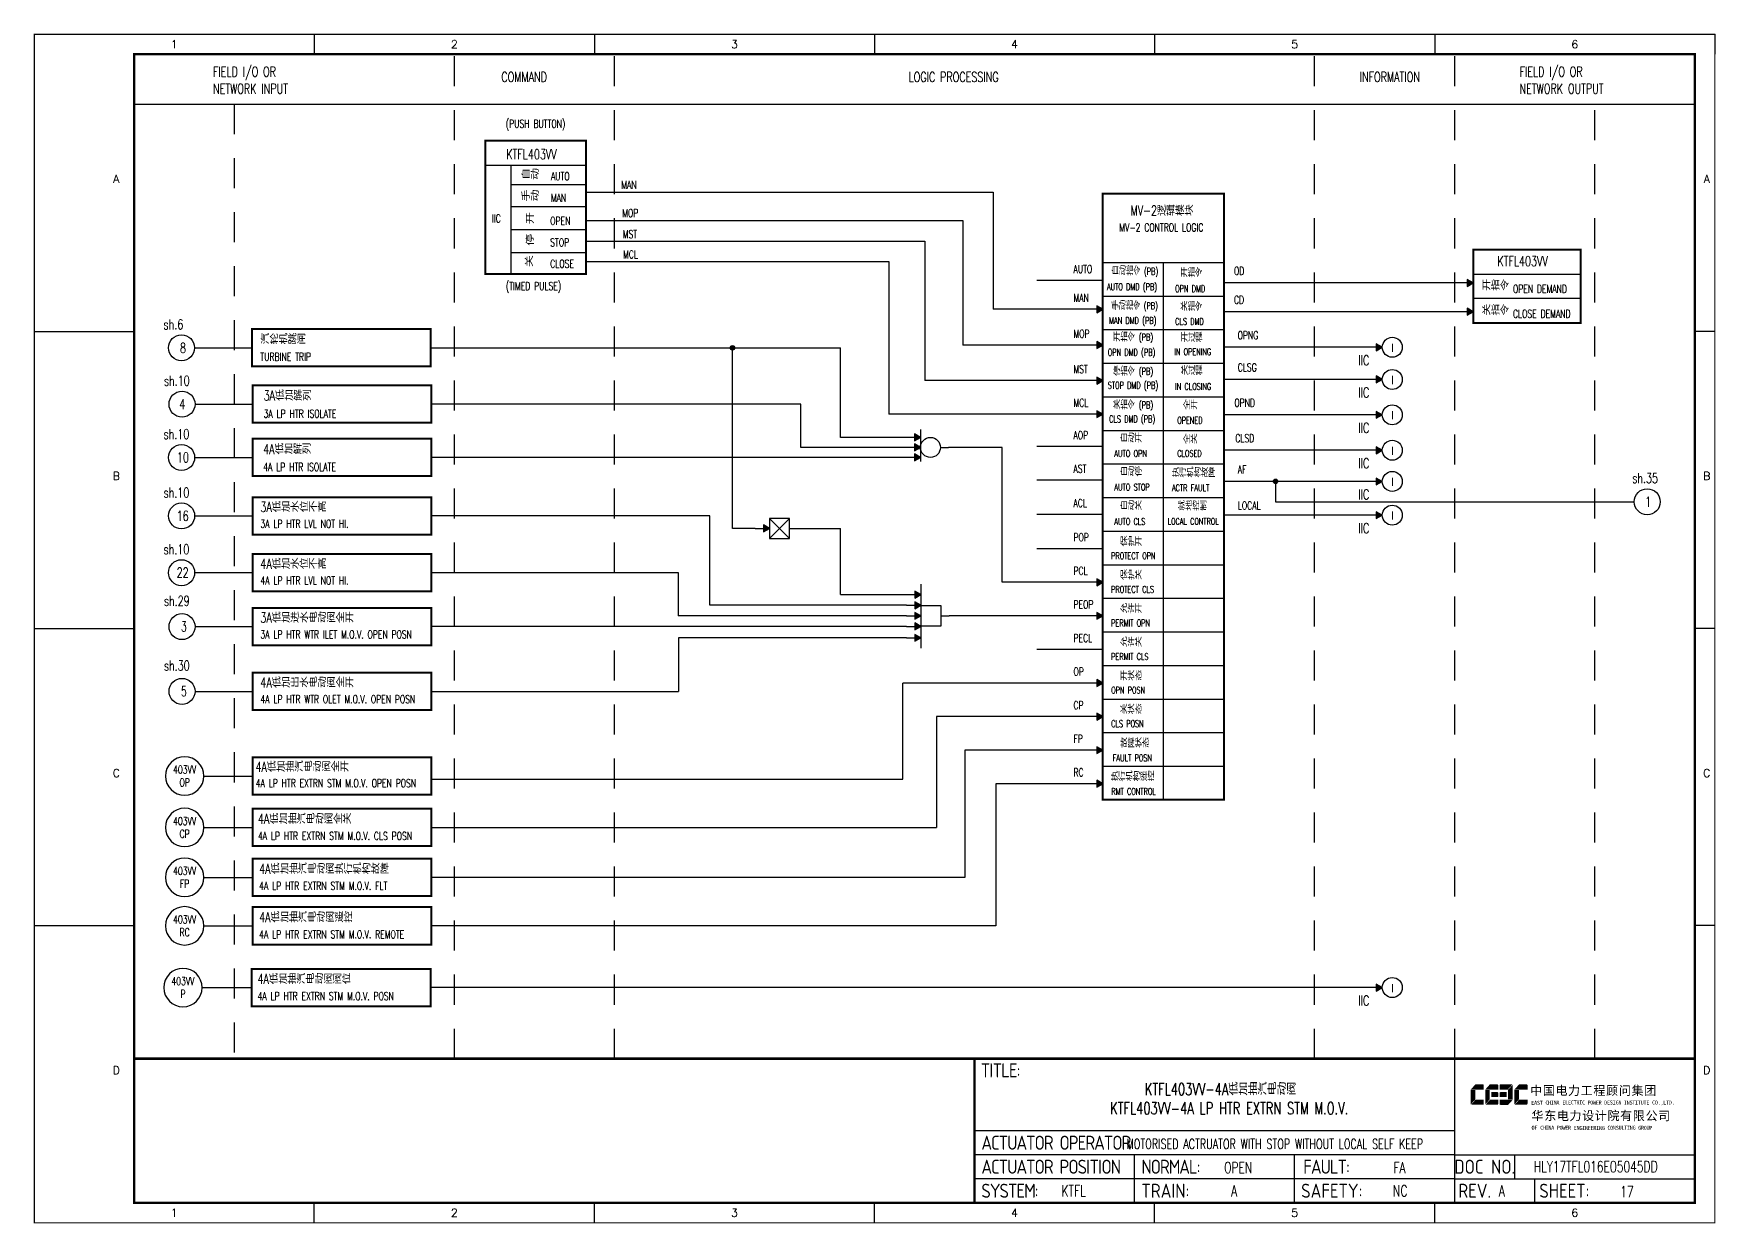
# Model space of a CAD drawing. Header units: millimetres. Extents: x 6586 to 9951, y 1074 to 5865.
# Drawn here: x 8593.4 to 9013.7, y 4744.7 to 5042 of the extents above; entities that cross this region are included whole.
import ezdxf
from ezdxf.enums import TextEntityAlignment as Align

# ---------------------------------------------------------------- set-up
doc = ezdxf.new("R2010")
doc.units = ezdxf.units.MM
doc.linetypes.add('DASHED', pattern=[0.75, 0.5, -0.25])
doc.linetypes.add('JIS_02_0.7', pattern=[1.35, 0.75, -0.6])
for name, color, linetype in [('BORDER', 1, 'Continuous'), ('INSTRUMENT', 4, 'Continuous'), ('MLINE', 6, 'Continuous'), ('TITLE', 1, 'Continuous'), ('TK', 7, 'Continuous'), ('图框_外框线', 7, 'Continuous'), ('图框_标题栏文字', 6, 'Continuous')]:
    doc.layers.add(name, color=color, linetype=linetype)
doc.styles.add('ecepdi', font='simhei.ttf', dxfattribs={"width": 0.9})
doc.styles.get("Standard").update_dxf_attribs({"font": 'romans.shx', "width": 0.7, "bigfont": '@0hztxta.shx'})
doc.styles.add('工程字', font='gbenor.shx', dxfattribs={"bigfont": 'gbcbig.shx'})

# ---------------------------------------------------------------- blocks, each defined once
blk = doc.blocks.new('A$C1E0003F3')
h = blk.add_hatch(color=152)
edge = h.paths.add_edge_path()
edge.add_ellipse((5.15, 4.41), major_axis=(0, 0.211), ratio=0.769231, start_angle=-90, end_angle=0)
edge.add_line((5.15, 4.62), (3.22, 4.62))
edge.add_line((3.22, 4.62), (2.09, 3.35))
edge.add_line((2.09, 3.35), (5.32, 3.35))
edge.add_line((5.32, 3.35), (5.32, 4.41))
h.paths.add_polyline_path([(3.22, 3.23), (2.09, 3.23), (2.09, -0.36), (3.22, 0.91)])
edge = h.paths.add_edge_path()
edge.add_line((5.32, 0.81), (3.27, 0.81))
edge.add_line((3.27, 0.81), (2.13, -0.46))
edge.add_line((2.13, -0.46), (5.15, -0.46))
edge.add_ellipse((5.15, -0.25), major_axis=(0, 0.211), ratio=0.769231, start_angle=180, end_angle=270)
edge.add_line((5.32, -0.25), (5.32, 0.81))
h = blk.add_hatch(color=152)
edge = h.paths.add_edge_path()
edge.add_ellipse((8.78, 4.41), major_axis=(0, 0.211), ratio=0.769231, start_angle=-90, end_angle=0)
edge.add_line((8.78, 4.62), (6.84, 4.62))
edge.add_line((6.84, 4.62), (5.71, 3.35))
edge.add_line((5.71, 3.35), (8.94, 3.35))
edge.add_line((8.94, 3.35), (8.94, 4.41))
h.paths.add_polyline_path([(6.84, 3.23), (5.71, 3.23), (5.71, -0.36), (6.84, 0.91)])
edge = h.paths.add_edge_path()
edge.add_ellipse((8.78, 2.49), major_axis=(0, 0.211), ratio=0.769231, start_angle=-90, end_angle=0)
edge.add_line((8.78, 2.7), (7.22, 2.7))
edge.add_line((7.22, 2.7), (7.22, 1.44))
edge.add_line((7.22, 1.44), (8.78, 1.44))
edge.add_ellipse((8.78, 1.65), major_axis=(0, 0.211), ratio=0.769231, start_angle=180, end_angle=270)
edge.add_line((8.94, 1.65), (8.94, 2.49))
edge = h.paths.add_edge_path()
edge.add_line((8.94, 0.81), (6.89, 0.81))
edge.add_line((6.89, 0.81), (5.75, -0.46))
edge.add_line((5.75, -0.46), (8.78, -0.46))
edge.add_ellipse((8.78, -0.25), major_axis=(0, 0.211), ratio=0.769231, start_angle=180, end_angle=270)
edge.add_line((8.94, -0.25), (8.94, 0.81))
h = blk.add_hatch(color=1)
edge = h.paths.add_edge_path()
edge.add_line((12.48, 4.62), (9.46, 4.62))
edge.add_ellipse((9.46, 4.41), major_axis=(0, 0.211), ratio=0.769231, start_angle=0, end_angle=90)
edge.add_line((9.3, 4.41), (9.3, 3.35))
edge.add_line((9.3, 3.35), (11.35, 3.35))
edge.add_line((11.35, 3.35), (12.48, 4.62))
h.paths.add_polyline_path([(12.57, 4.56), (11.38, 3.23), (11.38, 0.93), (12.57, 0.93)])
edge = h.paths.add_edge_path()
edge.add_line((11.03, 2.7), (9.46, 2.7))
edge.add_ellipse((9.46, 2.49), major_axis=(0, 0.211), ratio=0.769231, start_angle=0, end_angle=90)
edge.add_line((9.3, 2.49), (9.3, 1.65))
edge.add_ellipse((9.46, 1.65), major_axis=(0, 0.211), ratio=0.769231, start_angle=90, end_angle=180)
edge.add_line((9.46, 1.44), (11.03, 1.44))
edge.add_line((11.03, 1.44), (11.03, 2.7))
h = blk.add_hatch(color=152)
edge = h.paths.add_edge_path()
edge.add_ellipse((16.11, 4.41), major_axis=(0, 0.211), ratio=0.769231, start_angle=-90, end_angle=0)
edge.add_line((16.11, 4.62), (14.14, 4.62))
edge.add_line((14.14, 4.62), (13, 3.35))
edge.add_line((13, 3.35), (16.27, 3.35))
edge.add_line((16.27, 3.35), (16.27, 4.41))
h.paths.add_polyline_path([(14.14, 3.23), (13, 3.23), (13, -0.36), (14.14, 0.91)])
edge = h.paths.add_edge_path()
edge.add_line((16.27, 0.81), (14.18, 0.81))
edge.add_line((14.18, 0.81), (13.04, -0.46))
edge.add_line((13.04, -0.46), (16.03, -0.46))
edge.add_ellipse((16.03, -0.15), major_axis=(0, 0.316), ratio=0.769231, start_angle=180, end_angle=270)
edge.add_line((16.27, -0.15), (16.27, 0.81))
h = blk.add_hatch(color=1)
edge = h.paths.add_edge_path()
edge.add_line((12.58, 0.79), (9.3, 0.79))
edge.add_line((9.3, 0.79), (9.3, -0.27))
edge.add_ellipse((9.46, -0.27), major_axis=(0, 0.211), ratio=0.769231, start_angle=90, end_angle=180)
edge.add_line((9.46, -0.48), (11.43, -0.48))
edge.add_line((11.43, -0.48), (12.58, 0.79))
at = {"layer": 'TITLE', "color": 7, "style": 'ecepdi'}
for s, p in [('中', (16.92, 1.94)), ('国', (20.09, 2)), ('电', (23.25, 1.99)), ('力', (26.39, 1.96)), ('程', (32.71, 1.98)), ('顾', (35.9, 1.98)), ('问', (39.09, 1.94)), ('集', (42.26, 1.98)), ('团', (45.42, 2.01)), ('工', (29.53, 1.95)), ('华', (17.24, -4.31)), ('东', (20.45, -4.29)), ('电', (23.62, -4.35)), ('力', (26.75, -4.32)), ('设', (29.92, -4.3)), ('计', (33.05, -4.31)), ('院', (36.26, -4.29)), ('有', (39.41, -4.29)), ('限', (42.57, -4.32)), ('公', (45.78, -4.38)), ('司', (48.91, -4.35))]:
    blk.add_text(s, height=2.2, dxfattribs=at).set_placement(p)
at = {"layer": 'TITLE', "color": 7, "style": 'ecepdi', "width": 0.975}
for s, p in [('E', (17.58, 0.02)), ('A', (18.29, 0.03)), ('S', (19, 0.03)), ('T', (19.7, 0.03)), ('C', (21.1, 0.09)), ('H', (21.77, 0.09)), ('I', (22.46, 0.09)), ('N', (23.17, 0.1)), ('A', (23.86, 0.1)), ('E', (25.35, 0.09)), ('L', (26.05, 0.11)), ('E', (26.76, 0.1)), ('C', (27.46, 0.12)), ('T', (28.18, 0.11)), ('R', (28.87, 0.1)), ('I', (29.57, 0.11)), ('C', (30.28, 0.1)), ('P', (31.64, 0.09)), ('O', (32.32, 0.08)), ('W', (33.03, 0.08)), ('E', (33.72, 0.08)), ('R', (34.42, 0.09)), ('D', (35.81, 0.1)), ('E', (36.52, 0.1)), ('S', (37.2, 0.1)), ('I', (37.91, 0.09)), ('G', (38.68, 0.11)), ('N', (39.38, 0.09)), ('I', (40.72, 0.07)), ('N', (41.43, 0.08)), ('S', (42.14, 0.08)), ('T', (42.83, 0.08)), ('I', (43.52, 0.09)), ('T', (44.22, 0.07)), ('U', (44.93, 0.07)), ('T', (45.63, 0.08)), ('E', (46.34, 0.09)), ('C', (47.76, 0.11)), ('O', (48.48, 0.1)), ('L', (50.56, 0.1)), ('T', (51.27, 0.1)), ('D', (51.96, 0.1)), ('.', (49.23, 0.1)), (',', (49.87, 0.1)), ('.', (52.72, 0.11)), ('O', (17.67, -6.18)), ('OF', (18.01, -6.2)), ('F', (18.37, -6.2)), ('C', (19.8, -6.19)), ('H', (20.47, -6.19)), ('I', (21.15, -6.19)), ('N', (21.87, -6.18)), ('A', (22.56, -6.18)), ('P', (23.98, -6.2)), ('O', (24.66, -6.21)), ('W', (25.36, -6.21)), ('E', (26.06, -6.21)), ('R', (26.75, -6.2)), ('E', (28.19, -6.24)), ('N', (28.91, -6.27)), ('G', (29.62, -6.26)), ('I', (30.32, -6.27)), ('N', (31.02, -6.27)), ('E', (31.7, -6.28)), ('E', (32.41, -6.27)), ('R', (33.1, -6.24)), ('I', (33.81, -6.24)), ('N', (34.51, -6.26)), ('G', (35.2, -6.24)), ('C', (36.61, -6.19)), ('O', (37.3, -6.21)), ('N', (38, -6.2)), ('S', (38.71, -6.21)), ('U', (39.41, -6.18)), ('L', (40.11, -6.18)), ('T', (40.81, -6.19)), ('I', (41.51, -6.21)), ('N', (42.2, -6.21)), ('G', (42.91, -6.17)), ('G', (44.29, -6.2)), ('R', (45, -6.21)), ('O', (45.69, -6.22)), ('U', (46.39, -6.2)), ('P', (47.1, -6.23))]:
    blk.add_text(s, height=1, dxfattribs=at).set_placement(p, align=Align.MIDDLE_CENTER)
blk = doc.blocks.new('A$C57484896')
for p, q in [((70, 297), (70, 292)), ((140, 297), (140, 292)), ((210, 297), (210, 292)), ((280, 297), (280, 292)), ((350, 297), (350, 292)), ((420, 297), (420, 292)), ((0, 222.75), (25, 222.75)), ((420, 222.75), (415, 222.75)), ((0, 148.5), (25, 148.5)), ((420, 148.5), (415, 148.5)), ((0, 74.25), (25, 74.25)), ((420, 74.25), (415, 74.25)), ((70, 0), (70, 5)), ((140, 0), (140, 5)), ((210, 0), (210, 5)), ((280, 0), (280, 5)), ((350, 0), (350, 5))]:
    blk.add_line(p, q)
at = {"layer": 'MLINE', "linetype": 'JIS_02_0.7', "ltscale": 10}
for p, q in [((105, 41), (105, 292)), ((145, 41), (145, 292)), ((320, 41), (320, 292)), ((355, 41), (355, 292)), ((50, 279.56), (50, 41)), ((390, 41), (390, 279.56))]:
    blk.add_line(p, q, dxfattribs=at)
at = {"layer": 'MLINE'}
blk.add_line((25, 279.56), (415, 279.56), dxfattribs=at)
at = {"layer": '图框_外框线'}
for p, q in [((355, 5), (355, 41)), ((355, 23), (235, 23)), ((355, 17), (235, 17)), ((275, 11), (275, 17)), ((315, 11), (315, 17)), ((355, 17), (415, 17)), ((370, 11), (370, 17)), ((355, 11), (235, 11)), ((355, 11), (235, 11)), ((275, 5), (275, 11)), ((315, 5), (315, 11)), ((355, 11), (415, 11)), ((375, 5), (375, 11))]:
    blk.add_line(p, q, dxfattribs=at)
for points, const_width in [([(0, 0), (420, 0), (420, 297), (0, 297)], 0.3), ([(25, 5), (415, 5), (415, 292), (25, 292)], 0.6)]:
    blk.add_lwpolyline(points, close=True, dxfattribs=dict(at, const_width=const_width))
at = {"layer": '图框_外框线', "const_width": 0.6}
blk.add_lwpolyline([(235, 41), (25, 41)], dxfattribs=at)
at = {"layer": '图框_外框线'}
blk.add_lwpolyline([(415, 41, 0.6, 0.6, 0), (235, 41, 0.6, 0.6, 0), (235, 5, 0, 0, 0)], format="xyseb", dxfattribs=at)
blk.add_blockref('A$C1E0003F3', (356.94, 29.95))
at = {"layer": 'MLINE', "char_height": 2.5, "width": 31.8959, "attachment_point": 1}
for s, insert in [('FIELD I/O OR', (44.67, 288.89)), ('COMMAND', (116.74, 287.58)), ('LOGIC PROCESSING', (218.52, 287.58)), ('INFORMATION', (331.25, 287.58)), ('FIELD I/O OR', (371.22, 288.89)), ('NETWORK INPUT', (44.67, 284.64)), ('NETWORK OUTPUT', (371.22, 284.64))]:
    blk.add_mtext(s, dxfattribs=dict(at, insert=insert))
at = {"layer": 'TK', "color": 3}
for s, p in [('1', (35, 294.5)), ('2', (105, 294.5)), ('3', (175, 294.5)), ('4', (245, 294.5)), ('5', (315, 294.5)), ('6', (385, 294.5)), ('1', (35, 2.5)), ('2', (105, 2.5)), ('3', (175, 2.5)), ('4', (245, 2.5)), ('5', (315, 2.5)), ('6', (385, 2.5))]:
    blk.add_text(s, height=2, dxfattribs=at).set_placement(p, align=Align.MIDDLE)
for s, p in [('A', (20.5, 259.88)), ('A', (418, 259.88)), ('B', (20.5, 185.62)), ('B', (418, 185.62)), ('C', (20.5, 111.38)), ('C', (418, 111.38)), ('D', (20.5, 37.12)), ('D', (418, 37.12))]:
    blk.add_text(s, height=2, dxfattribs=at).set_placement(p, align=Align.CENTER)
at = {"layer": '图框_标题栏文字', "char_height": 3.5, "style": '工程字'}
for s, insert, width, attachment_point in [('{\\T0.9; TITLE:}', (234.86, 38.09), 14.2249, 4), ('{\\T0.9; ACTUATOR OPERATOR:}', (235, 20), 40, 4), ('{\\T0.9; ACTUATOR POSITION}', (235, 14), 45, 4), ('{\\T0.9; NORMAL:}', (275, 14), 18.2557, 4), ('{\\T0.9; FAULT:}', (315.44, 14), 15, 4), ('DOC NO.', (362.5, 14), 15, 5), ('{\\T0.9; SYSTEM:}', (235, 8), 17.9526, 4), ('{\\T0.9; }TRAIN: ', (275, 8), 17.6638, 4), ('SAFETY:', (324.3, 8), 22.3993, 5), ('REV.', (360, 8), 10, 5), ('SHEET:', (382.42, 8), 20, 5)]:
    blk.add_mtext(s, dxfattribs=dict(at, insert=insert, width=width, attachment_point=attachment_point))
blk = doc.blocks.new('INS00')
at = {"layer": 'INSTRUMENT', "color": 0}
blk.add_lwpolyline([(6, 0, 1), (-6, 0, 1)], format="xyb", close=True, dxfattribs=at)
at = {"layer": 'INSTRUMENT', "flags": 1}
for tag, p in [('INSNAM', (0, 9)), ('INSDGN', (0, -9)), ('INSSUP', (0, -15)), ('INSTYP', (0, -12)), ('INSMAN', (0, -18)), ('INSREM', (0, -21))]:
    blk.add_attdef(tag, text='', height=3, dxfattribs=at).set_placement(p, align=Align.TOP_CENTER)
at = {"layer": 'INSTRUMENT', "width": 0.7}
for tag, p in [('INSHH', (6, 3.5)), ('INSL', (6, -3)), ('INSLL', (6, -6))]:
    blk.add_attdef(tag, p, '', height=2.5, dxfattribs=at)
for tag, p in [('INSIDE', (0, 2)), ('INSSYS', (0, -2))]:
    blk.add_attdef(tag, text='', height=2.5, dxfattribs=at).set_placement(p, align=Align.MIDDLE)
at = {"layer": 'INSTRUMENT', "linetype": 'DASHED', "width": 0.7}
blk.add_attdef('INSH', (6, 0.5), '', height=2.5, dxfattribs=at)

msp = doc.modelspace()

# ---------------------------------------------------------------- hatches: boundary and pattern name
for points in [[(8953.24, 4979.67), (8951.74, 4980.54), (8951.74, 4978.8)], [(8860.61, 4973.08), (8859.11, 4973.95), (8859.11, 4972.22)], [(8953.24, 4972.46), (8951.74, 4973.32), (8951.74, 4971.59)], [(8860.61, 4964.12), (8859.11, 4964.99), (8859.11, 4963.26)], [(8930.49, 4963.59), (8928.99, 4964.45), (8928.99, 4962.72)], [(8860.61, 4955.27), (8859.11, 4956.13), (8859.11, 4954.4)], [(8930.49, 4955.54), (8928.99, 4956.41), (8928.99, 4954.67)], [(8860.61, 4946.88), (8859.11, 4947.74), (8859.11, 4946.01)], [(8930.49, 4946.71), (8928.99, 4947.58), (8928.99, 4945.85)], [(8930.49, 4937.86), (8928.99, 4938.73), (8928.99, 4936.99)], [(8930.49, 4930.06), (8928.99, 4930.92), (8928.99, 4929.19)], [(8930.49, 4921.63), (8928.99, 4922.5), (8928.99, 4920.77)], [(8860.61, 4904.87), (8859.11, 4905.73), (8859.11, 4904)], [(8860.61, 4896.48), (8859.11, 4897.34), (8859.11, 4895.61)], [(8860.61, 4879.69), (8859.11, 4880.56), (8859.11, 4878.83)], [(8860.61, 4871.3), (8859.11, 4872.17), (8859.11, 4870.44)], [(8860.61, 4862.91), (8859.11, 4863.78), (8859.11, 4862.04)], [(8860.61, 4854.52), (8859.11, 4855.39), (8859.11, 4853.65)], [(8930.49, 4803.59), (8928.99, 4804.46), (8928.99, 4802.72)]]:
    msp.add_hatch(color=256).paths.add_polyline_path(points)
h = msp.add_hatch(color=256)
edge = h.paths.add_edge_path()
edge.add_arc((8768.09, 4963.45), 0.55, 0, 360)
h = msp.add_hatch(color=256)
edge = h.paths.add_edge_path()
edge.add_arc((8768.09, 4963.45), 0.393, 0, 360)
h = msp.add_hatch(color=256)
edge = h.paths.add_edge_path()
edge.add_arc((8768.09, 4963.45), 0.393, 0, 360)
h = msp.add_hatch(color=256)
edge = h.paths.add_edge_path()
edge.add_arc((8903.81, 4930.09), 0.55, 0, 360)
h = msp.add_hatch(color=256)
edge = h.paths.add_edge_path()
edge.add_arc((8903.81, 4930.09), 0.393, 0, 360)
h = msp.add_hatch(color=256)
edge = h.paths.add_edge_path()
edge.add_arc((8903.81, 4930.09), 0.393, 0, 360)
at = {"layer": 'BORDER'}
for points in [[(8815.06, 4941.06), (8813.56, 4941.93), (8813.56, 4940.2)], [(8815.06, 4938.56), (8813.56, 4939.43), (8813.56, 4937.7)], [(8815.06, 4936.06), (8813.56, 4936.93), (8813.56, 4935.2)], [(8777.32, 4918.34), (8775.82, 4919.21), (8775.82, 4917.48)], [(8815.2, 4901.77), (8813.7, 4902.63), (8813.7, 4900.9)], [(8815.2, 4899.12), (8813.7, 4899.99), (8813.7, 4898.26)], [(8815.2, 4896.48), (8813.7, 4897.34), (8813.7, 4895.61)], [(8815.2, 4893.83), (8813.7, 4894.7), (8813.7, 4892.96)], [(8815.2, 4890.98), (8813.7, 4891.85), (8813.7, 4890.11)]]:
    msp.add_hatch(color=256, dxfattribs=at).paths.add_polyline_path(points)

# ---------------------------------------------------------------- linework, layer by layer
for p, q in [((8706.29, 5009.12), (8731.46, 5009.12)), ((8712.71, 5009.12), (8712.71, 4981.9)), ((8712.71, 5004.3), (8731.46, 5004.3)), ((8731.46, 5002.34), (8833.24, 5002.34)), ((8833.24, 5002.34), (8833.24, 4973.08)), ((8860.61, 4984.77), (8860.61, 5001.95)), ((8860.61, 5001.95), (8890.89, 5001.95)), ((8890.89, 4984.77), (8890.89, 5001.95)), ((8712.71, 4998.74), (8731.46, 4998.74)), ((8731.46, 4995.27), (8825.67, 4995.27)), ((8825.67, 4995.27), (8825.67, 4964.12)), ((8712.71, 4993.02), (8731.46, 4993.02)), ((8731.46, 4990.1), (8816.16, 4990.1)), ((8816.16, 4990.1), (8816.16, 4955.27)), ((8712.71, 4987.29), (8731.46, 4987.29)), ((8731.46, 4985.06), (8807.17, 4985.06)), ((8807.17, 4985.06), (8807.17, 4946.88)), ((8860.61, 4984.77), (8890.89, 4984.77)), ((8875.75, 4984.77), (8875.75, 4850.51)), ((8953.24, 4981.82), (8980.03, 4981.82)), ((8953.24, 4981.82), (8980.03, 4981.82)), ((8860.61, 4980.29), (8844.16, 4980.29)), ((8860.61, 4976.38), (8890.89, 4976.38)), ((8951.74, 4979.67), (8890.89, 4979.67)), ((8860.61, 4973.08), (8833.24, 4973.08)), ((8951.74, 4972.46), (8890.89, 4972.46)), ((8953.24, 4975.88), (8980.03, 4975.88)), ((8860.61, 4967.99), (8890.89, 4967.99)), ((8953.24, 4969.69), (8980.03, 4969.69)), ((8953.24, 4969.69), (8980.03, 4969.69)), ((8860.61, 4964.12), (8825.67, 4964.12)), ((8633.64, 4963.47), (8648.01, 4963.47)), ((8692.69, 4963.47), (8795.07, 4963.47)), ((8768.07, 4918.34), (8768.07, 4963.47)), ((8795.07, 4941.06), (8795.07, 4963.47)), ((8860.61, 4959.6), (8890.89, 4959.6)), ((8905.5, 4963.59), (8890.89, 4963.59)), ((8928.99, 4963.59), (8890.89, 4963.59)), ((8692.69, 4958.8), (8648.01, 4958.8)), ((8905.5, 4955.54), (8890.89, 4955.54)), ((8928.99, 4955.54), (8890.89, 4955.54)), ((8860.61, 4955.27), (8816.16, 4955.27)), ((8860.61, 4951.21), (8890.89, 4951.21)), ((8633.76, 4949.38), (8648.13, 4949.38)), ((8785.14, 4949.38), (8692.81, 4949.38)), ((8785.14, 4938.56), (8785.14, 4949.38)), ((8785.14, 4945.34), (8785.14, 4949.38)), ((8692.81, 4944.71), (8648.13, 4944.71)), ((8860.61, 4946.88), (8807.17, 4946.88)), ((8860.61, 4942.81), (8890.89, 4942.81)), ((8905.5, 4946.71), (8890.89, 4946.71)), ((8928.99, 4946.71), (8890.89, 4946.71)), ((8811.47, 4938.56), (8785.14, 4938.56)), ((8811.47, 4941.06), (8795.07, 4941.06)), ((8835.52, 4938.56), (8822.06, 4938.56)), ((8835.52, 4904.87), (8835.52, 4938.56)), ((8860.61, 4938.76), (8844.16, 4938.76)), ((8633.66, 4936.06), (8648.03, 4936.06)), ((8811.47, 4936.06), (8692.81, 4936.06)), ((8860.61, 4934.42), (8890.89, 4934.42)), ((8905.5, 4937.86), (8890.89, 4937.86)), ((8928.99, 4937.86), (8890.89, 4937.86)), ((8692.81, 4931.39), (8648.13, 4931.39)), ((8860.61, 4930.37), (8844.16, 4930.37)), ((8860.61, 4926.03), (8890.89, 4926.03)), ((8905.5, 4930.06), (8890.89, 4930.06)), ((8928.99, 4930.06), (8890.89, 4930.06)), ((8903.81, 4930.09), (8903.81, 4924.98)), ((8860.61, 4921.82), (8844.16, 4921.82)), ((8903.81, 4924.98), (8993.44, 4924.98)), ((8633.66, 4921.46), (8648.03, 4921.46)), ((8762.43, 4921.46), (8692.81, 4921.46)), ((8762.43, 4899.12), (8762.43, 4921.46)), ((8773.73, 4918.34), (8768.07, 4918.34)), ((8784.32, 4918.34), (8795.1, 4918.34)), ((8795.1, 4901.77), (8795.1, 4918.34)), ((8860.61, 4917.64), (8890.89, 4917.64)), ((8905.5, 4921.63), (8890.89, 4921.63)), ((8928.99, 4921.63), (8890.89, 4921.63)), ((8692.81, 4916.79), (8648.13, 4916.79)), ((8860.61, 4913.26), (8844.16, 4913.26)), ((8860.61, 4909.25), (8890.89, 4909.25)), ((8633.66, 4907.27), (8648.03, 4907.27)), ((8692.81, 4907.27), (8754.52, 4907.27)), ((8754.52, 4907.27), (8754.52, 4896.48)), ((8692.81, 4902.6), (8648.13, 4902.6)), ((8795.1, 4901.77), (8811.61, 4901.77)), ((8860.61, 4904.87), (8835.52, 4904.87)), ((8860.61, 4904.87), (8844.16, 4904.87)), ((8860.61, 4900.86), (8890.89, 4900.86)), ((8811.61, 4899.12), (8762.43, 4899.12)), ((8633.76, 4893.79), (8648.13, 4893.79)), ((8811.61, 4893.83), (8692.81, 4893.83)), ((8811.61, 4896.48), (8754.52, 4896.48)), ((8860.61, 4896.48), (8844.16, 4896.48)), ((8860.61, 4892.47), (8890.89, 4892.47)), ((8692.81, 4889.12), (8648.13, 4889.12)), ((8811.61, 4890.98), (8754.62, 4890.98)), ((8754.62, 4890.98), (8754.62, 4877.61)), ((8860.61, 4888.08), (8844.16, 4888.08)), ((8860.61, 4884.08), (8890.89, 4884.08)), ((8812.8, 4879.69), (8810.69, 4879.69)), ((8810.69, 4855.66), (8810.69, 4879.69)), ((8860.61, 4879.69), (8812.8, 4879.69)), ((8633.76, 4877.61), (8648.13, 4877.61)), ((8692.81, 4877.61), (8754.62, 4877.61)), ((8860.61, 4875.68), (8890.89, 4875.68)), ((8692.81, 4872.94), (8648.13, 4872.94)), ((8860.61, 4871.3), (8819.08, 4871.3)), ((8819.08, 4871.3), (8819.08, 4843.6)), ((8860.61, 4867.29), (8890.89, 4867.29)), ((8860.61, 4862.91), (8826.12, 4862.91)), ((8826.12, 4862.91), (8826.12, 4831.13)), ((8860.61, 4858.9), (8890.89, 4858.9)), ((8635.97, 4856.45), (8648.36, 4856.45)), ((8692.81, 4855.66), (8810.69, 4855.66)), ((8860.61, 4854.52), (8833.91, 4854.52)), ((8833.91, 4854.52), (8833.91, 4819.01)), ((8692.81, 4851.78), (8648.13, 4851.78)), ((8860.61, 4850.51), (8890.89, 4850.51)), ((8635.97, 4843.6), (8648.36, 4843.6)), ((8693.04, 4843.6), (8819.08, 4843.6)), ((8692.81, 4838.93), (8648.13, 4838.93)), ((8635.97, 4831.13), (8648.36, 4831.13)), ((8826.12, 4831.13), (8693.04, 4831.13)), ((8635.97, 4819.01), (8648.36, 4819.01)), ((8833.91, 4819.01), (8693.04, 4819.01)), ((8635.55, 4803.59), (8647.95, 4803.59)), ((8928.99, 4803.59), (8692.63, 4803.59))]:
    msp.add_line(p, q)
at = {"color": 0}
msp.add_line((8844.16, 4896.48), (8822.2, 4896.48), dxfattribs=at)
for points, const_width in [([(8706.29, 5015.24), (8731.46, 5015.24), (8731.46, 4981.9), (8706.29, 4981.9), (8706.29, 5015.24)], 0.5), ([(8860.61, 5001.95), (8890.89, 5001.95), (8890.89, 4850.51), (8860.61, 4850.51), (8860.61, 5001.95)], 0.5), ([(8860.61, 5001.95), (8890.89, 5001.95), (8890.89, 4850.51), (8860.61, 4850.51), (8860.61, 5001.95)], 0.2), ([(8953.24, 4987.94), (8980.03, 4987.94), (8980.03, 4969.69), (8953.24, 4969.69), (8953.24, 4987.94)], 0.5), ([(8648.01, 4968.14), (8692.69, 4968.14), (8692.69, 4958.8), (8648.01, 4958.8), (8648.01, 4968.14)], 0.5), ([(8648.13, 4954.05), (8692.81, 4954.05), (8692.81, 4944.71), (8648.13, 4944.71), (8648.13, 4954.05)], 0.5), ([(8648.13, 4940.73), (8692.81, 4940.73), (8692.81, 4931.39), (8648.13, 4931.39), (8648.13, 4940.73)], 0.5), ([(8648.13, 4926.13), (8692.81, 4926.13), (8692.81, 4916.79), (8648.13, 4916.79), (8648.13, 4926.13)], 0.5), ([(8648.13, 4911.94), (8692.81, 4911.94), (8692.81, 4902.6), (8648.13, 4902.6), (8648.13, 4911.94)], 0.5), ([(8648.13, 4898.46), (8692.81, 4898.46), (8692.81, 4889.12), (8648.13, 4889.12), (8648.13, 4898.46)], 0.5), ([(8648.13, 4882.28), (8692.81, 4882.28), (8692.81, 4872.94), (8648.13, 4872.94), (8648.13, 4882.28)], 0.5), ([(8648.13, 4861.12), (8692.81, 4861.12), (8692.81, 4851.78), (8648.13, 4851.78), (8648.13, 4861.12)], 0.5), ([(8648.13, 4848.27), (8692.81, 4848.27), (8692.81, 4838.93), (8648.13, 4838.93), (8648.13, 4848.27)], 0.5), ([(8648.13, 4835.8), (8692.81, 4835.8), (8692.81, 4826.46), (8648.13, 4826.46), (8648.13, 4835.8)], 0.5), ([(8648.13, 4823.68), (8692.81, 4823.68), (8692.81, 4814.34), (8648.13, 4814.34), (8648.13, 4823.68)], 0.5), ([(8647.95, 4808.26), (8692.63, 4808.26), (8692.63, 4798.92), (8647.95, 4798.92), (8647.95, 4808.26)], 0.5)]:
    msp.add_lwpolyline(points, dxfattribs=dict(const_width=const_width))
for points in [[(8706.29, 5015.24), (8731.46, 5015.24), (8731.46, 4981.9), (8706.29, 4981.9)], [(8860.61, 4984.77), (8890.89, 4984.77), (8890.89, 4850.51), (8860.61, 4850.51)], [(8953.24, 4979.67), (8951.74, 4980.54), (8951.74, 4978.8)], [(8860.61, 4973.08), (8859.11, 4973.95), (8859.11, 4972.22)], [(8953.24, 4972.46), (8951.74, 4973.32), (8951.74, 4971.59)], [(8860.61, 4964.12), (8859.11, 4964.99), (8859.11, 4963.26)], [(8930.49, 4963.59), (8928.99, 4964.45), (8928.99, 4962.72)], [(8860.61, 4955.27), (8859.11, 4956.13), (8859.11, 4954.4)], [(8930.49, 4955.54), (8928.99, 4956.41), (8928.99, 4954.67)], [(8860.61, 4946.88), (8859.11, 4947.74), (8859.11, 4946.01)], [(8930.49, 4946.71), (8928.99, 4947.58), (8928.99, 4945.85)], [(8930.49, 4937.86), (8928.99, 4938.73), (8928.99, 4936.99)], [(8930.49, 4930.06), (8928.99, 4930.92), (8928.99, 4929.19)], [(8930.49, 4921.63), (8928.99, 4922.5), (8928.99, 4920.77)], [(8860.61, 4904.87), (8859.11, 4905.73), (8859.11, 4904)], [(8860.61, 4896.48), (8859.11, 4897.34), (8859.11, 4895.61)], [(8860.61, 4879.69), (8859.11, 4880.56), (8859.11, 4878.83)], [(8860.61, 4871.3), (8859.11, 4872.17), (8859.11, 4870.44)], [(8860.61, 4862.91), (8859.11, 4863.78), (8859.11, 4862.04)], [(8860.61, 4854.52), (8859.11, 4855.39), (8859.11, 4853.65)], [(8930.49, 4803.59), (8928.99, 4804.46), (8928.99, 4802.72)]]:
    msp.add_lwpolyline(points, close=True)
msp.add_lwpolyline([(8953.24, 4969.69), (8953.24, 4987.94), (8980.03, 4987.94), (8980.03, 4969.69)])
msp.add_lwpolyline([(8953.24, 4969.69), (8953.24, 4987.94), (8980.03, 4987.94), (8980.03, 4969.69)])
at = {"color": 1}
for centre in [(8630.39, 4963.46), (8630.51, 4949.37), (8630.41, 4936.05), (8996.7, 4924.98), (8630.41, 4921.45), (8630.41, 4907.26), (8630.51, 4893.78), (8630.51, 4877.6)]:
    msp.add_circle(centre, 3.25, dxfattribs=at)
for centre, radius in [((8768.09, 4963.45), 0.55), ((8768.09, 4963.45), 0.393), ((8768.09, 4963.45), 0.393), ((8932.99, 4963.59), 2.5), ((8932.99, 4955.54), 2.5), ((8932.99, 4946.71), 2.5), ((8932.99, 4937.86), 2.5), ((8903.81, 4930.09), 0.55), ((8903.81, 4930.09), 0.393), ((8903.81, 4930.09), 0.393), ((8932.99, 4930.06), 2.5), ((8932.99, 4921.63), 2.5), ((8932.99, 4803.59), 2.5)]:
    msp.add_circle(centre, radius)
at = {"layer": 'BORDER'}
for p, q in [((8815.06, 4943.08), (8815.06, 4935.08)), ((8815.06, 4941.06), (8811.47, 4941.06)), ((8815.06, 4938.56), (8811.47, 4938.56)), ((8820.06, 4938.56), (8822.06, 4938.56)), ((8815.06, 4936.06), (8811.47, 4936.06)), ((8773.73, 4918.34), (8777.32, 4918.34)), ((8777.32, 4920.84), (8782.32, 4915.84)), ((8782.32, 4920.84), (8777.32, 4915.84)), ((8782.32, 4918.34), (8784.32, 4918.34)), ((8811.61, 4901.77), (8815.2, 4901.77)), ((8815.2, 4904.41), (8815.2, 4888.42)), ((8811.61, 4899.12), (8815.2, 4899.12)), ((8811.61, 4896.48), (8815.2, 4896.48)), ((8811.61, 4893.83), (8815.2, 4893.83)), ((8820.2, 4896.48), (8822.2, 4896.48)), ((8811.61, 4890.98), (8815.2, 4890.98))]:
    msp.add_line(p, q, dxfattribs=at)
for points in [[(8815.06, 4941.06), (8813.56, 4941.93), (8813.56, 4940.2)], [(8815.06, 4938.56), (8813.56, 4939.43), (8813.56, 4937.7)], [(8815.06, 4936.06), (8813.56, 4936.93), (8813.56, 4935.2)], [(8777.32, 4918.34), (8775.82, 4919.21), (8775.82, 4917.48)], [(8782.32, 4920.84), (8777.32, 4920.84), (8777.32, 4915.84), (8782.32, 4915.84)], [(8815.2, 4901.77), (8813.7, 4902.63), (8813.7, 4900.9)], [(8815.2, 4899.12), (8813.7, 4899.99), (8813.7, 4898.26)], [(8815.2, 4896.48), (8813.7, 4897.34), (8813.7, 4895.61)], [(8820.2, 4898.98), (8815.2, 4898.98), (8815.2, 4893.98), (8820.2, 4893.98)], [(8815.2, 4893.83), (8813.7, 4894.7), (8813.7, 4892.96)], [(8815.2, 4890.98), (8813.7, 4891.85), (8813.7, 4890.11)]]:
    msp.add_lwpolyline(points, close=True, dxfattribs=at)
msp.add_circle((8817.56, 4938.56), 2.5, dxfattribs=at)

# ---------------------------------------------------------------- block references
msp.add_blockref('A$C57484896', (8593.58, 4744.81))
at = {"layer": 'MLINE', "xscale": 0.7999999999992724, "yscale": 0.7999999999992724, "zscale": 0.7999999999992724}
for p, values in [((8631.17, 4856.45), {'INSIDE': '403VV', 'INSSYS': 'OP'}), ((8631.17, 4843.6), {'INSIDE': '403VV', 'INSSYS': 'CP'}), ((8631.17, 4831.13), {'INSIDE': '403VV', 'INSSYS': 'FP'}), ((8631.17, 4819.01), {'INSIDE': '403VV', 'INSSYS': 'RC'}), ((8630.75, 4803.59), {'INSIDE': '403VV', 'INSSYS': 'P'})]:
    msp.add_blockref('INS00', p, dxfattribs=at).add_auto_attribs(values)

# ---------------------------------------------------------------- texts
at = {"width": 0.7}
for s, height, p in [('MAN', 2, (8740.29, 5003.21)), ('MOP', 2, (8740.53, 4996.14)), ('MST ', 2, (8740.67, 4990.84)), ('MCL ', 2, (8740.75, 4985.81)), ('KTFL403VV-4A低加抽汽电动阀', 3, (8871.13, 4776.71)), ('KTFL403VV-4A LP HTR EXTRN STM M.O.V.', 3, (8862.48, 4771.93))]:
    msp.add_text(s, height=height, dxfattribs=at).set_placement(p)
for p in [(8933.03, 4962.46), (8933.03, 4954.41), (8933.03, 4945.59), (8933.03, 4936.73), (8933.03, 4928.93), (8933.03, 4920.51), (8933.03, 4802.46)]:
    msp.add_text('I', height=2, dxfattribs=at).set_placement(p, align=Align.CENTER)
at = {"attachment_point": 1}
for s, insert, char_height, width in [('(PUSH BUTTON)', (8711.43, 5020.43), 2, 72.978), ('KTFL403VV', (8711.55, 5013.08), 2.5, 73.0067), ('自动', (8715.22, 5008.04), 2.5, 73.0067), ('AUTO', (8722.71, 5007.33), 2, 73.0067), ('手动', (8715.22, 5002.65), 2.5, 73.0067), ('MAN', (8722.71, 5001.94), 2, 73.0067), ('MV-2逻辑模块', (8867.56, 4998.99), 2.5, 73.0067), ('IIC', (8707.97, 4996.78), 2, 73.0067), ('开', (8716.27, 4996.96), 2.5, 73.0067), ('OPEN', (8722.53, 4996.17), 2, 73.0067), ('MV-2 CONTROL LOGIC', (8864.77, 4994.53), 2, 48.5204), ('停', (8716.27, 4991.57), 2.5, 73.0067), ('STOP', (8722.53, 4990.78), 2, 73.0067), ('关', (8716.05, 4986.24), 2.5, 73.0067), ('CLOSE', (8722.53, 4985.45), 2, 73.0067), ('KTFL403VV', (8959.25, 4986.35), 2.5, 73.0067), ('AUTO', (8853.31, 4984.14), 2, 73.0067), ('自动指令', (8862.78, 4983.61), 2, 73.0067), ('(PB)', (8870.93, 4983.42), 1.7, 73.0067), ('开指令', (8880, 4983.14), 2, 73.0067), ('OD', (8893.42, 4983.67), 2, 73.0067), ('开指令', (8955.32, 4980.32), 2.5, 73.0067), ('(TIMED PULSE)', (8711.44, 4979.88), 2, 73.0067), ('MAN', (8853.31, 4976.93), 2, 73.0067), ('AUTO DMD (PB)', (8861.67, 4979.56), 1.7, 73.0067), ('OPN DMD', (8878.72, 4979.08), 1.7, 73.0067), ('CD', (8893.42, 4976.46), 2, 73.0067), ('OPEN DEMAND', (8963.15, 4979.18), 2, 73.0067), ('手动指令', (8862.76, 4974.91), 2, 73.0067), ('(PB)', (8870.85, 4974.81), 1.7, 73.0067), ('关指令', (8880, 4974.67), 2, 73.0067), ('关指令', (8955.32, 4974.1), 2.5, 73.0067), ('CLOSE DEMAND', (8963.15, 4972.96), 2, 73.0067), ('sh.6', (8625.87, 4970.56), 2.5, 73.0067), ('MOP', (8853.31, 4967.97), 2, 73.0067), ('MAN DMD (PB)', (8862.22, 4971.12), 1.7, 73.0067), ('CLS DMD', (8878.72, 4970.89), 1.7, 73.0067), ('8', (8630, 4964.67), 2.5, 73.0067), ('汽轮机跳闸', (8650.09, 4966.87), 2.5, 73.0067), ('开指令', (8863.18, 4967.06), 2, 73.0067), ('(PB)', (8869.65, 4966.97), 1.7, 73.0067), ('开过程', (8880.09, 4966.94), 2, 73.0067), ('OPNG', (8894.34, 4967.59), 2, 73.0067), ('TURBINE TRIP', (8650.09, 4962.22), 2, 73.0067), ('OPN DMD (PB)', (8861.89, 4963.19), 1.7, 73.0067), ('IN OPENING', (8878.49, 4963.32), 1.7, 73.0067), ('CLSG', (8894.37, 4959.55), 2, 73.0067), ('IIC', (8924.49, 4961.59), 2.5, 4.5039), ('MST', (8853.31, 4959.12), 2, 73.0067), ('停指令', (8863.18, 4958.51), 2, 73.0067), ('(PB)', (8869.65, 4958.41), 1.7, 73.0067), ('关过程', (8880.09, 4958.66), 2, 73.0067), ('STOP DMD (PB)', (8861.88, 4954.92), 1.7, 73.0067), ('IN CLOSING', (8878.7, 4954.63), 1.7, 73.0067), ('IIC', (8924.49, 4953.54), 2.5, 4.5039), ('3A LP HTR ISOLATE', (8650.91, 4947.99), 2, 73.0067), ('MCL', (8853.31, 4950.73), 2, 73.0067), ('关指令', (8863.18, 4950.11), 2, 73.0067), ('(PB)', (8869.65, 4950.02), 1.7, 73.0067), ('全开', (8880.66, 4950.05), 2, 73.0067), ('OPND', (8893.52, 4950.72), 2, 73.0067), ('CLS DMD (PB)', (8862.22, 4946.53), 1.7, 73.0067), ('OPENED', (8879.23, 4946.17), 1.7, 73.0067), ('IIC', (8924.49, 4944.71), 2.5, 4.5039), ('AOP', (8853.31, 4942.61), 2, 73.0067), ('自动开', (8864.94, 4941.79), 2, 73.0067), ('全关', (8880.66, 4941.49), 2, 73.0067), ('CLSD', (8893.75, 4941.86), 2, 73.0067), ('4A LP HTR ISOLATE', (8650.81, 4934.67), 2, 73.0067), ('AUTO OPN', (8863.53, 4937.88), 1.7, 73.0067), ('CLOSED', (8879.23, 4937.9), 1.7, 73.0067), ('IIC', (8924.49, 4935.86), 2.5, 4.5039), ('AST', (8853.31, 4934.22), 2, 73.0067), ('自动停', (8864.94, 4933.39), 2, 73.0067), ('执行机构故障', (8877.86, 4933.16), 2, 73.0067), ('AF', (8894.37, 4934.06), 2, 73.0067), ('sh.35', (8992.95, 4932.14), 2.5, 73.0067), ('AUTO STOP', (8863.53, 4929.49), 1.7, 73.0067), ('ACTR FAULT', (8877.92, 4929.31), 1.7, 73.0067), ('IIC', (8924.49, 4928.06), 2.5, 4.5039), ('1', (8996.17, 4926.24), 2.5, 73.0067), ('3A低加水位不高', (8650.11, 4924.94), 2.5, 73.0067), ('ACL', (8853.31, 4925.67), 2, 73.0067), ('自动关', (8864.94, 4924.88), 2, 73.0067), ('就地控制', (8879.35, 4924.84), 2, 73.0067), ('LOCAL', (8894.37, 4925.02), 2, 73.0067), ('3A LP HTR LVL NOT HI.', (8650.11, 4920.49), 2, 73.0067), ('AUTO CLS', (8863.53, 4920.89), 1.7, 73.0067), ('LOCAL CONTROL', (8876.84, 4920.88), 1.6, 73.0067), ('IIC', (8924.49, 4919.63), 2.5, 4.5039), ('POP', (8853.31, 4917.11), 2, 73.0067), ('保护开', (8864.94, 4915.94), 2, 73.0067), ('4A低加水位不高', (8650.11, 4910.72), 2.5, 73.0067), ('PROTECT OPN', (8862.73, 4912.32), 1.7, 73.0067), ('4A LP HTR LVL NOT HI.', (8650.11, 4906.3), 2, 73.0067), ('PCL', (8853.31, 4908.72), 2, 73.0067), ('保护关', (8864.94, 4907.55), 2, 73.0067), ('PROTECT CLS', (8862.73, 4903.93), 1.7, 73.0067), ('3A低加进水电动阀全开', (8650.11, 4897.28), 2.5, 73.0067), ('PEOP', (8853.31, 4900.33), 2, 73.0067), ('允许开', (8864.94, 4899.15), 2, 73.0067), ('3A LP HTR WTR ILET M.O.V. OPEN POSN ', (8650.11, 4892.82), 2, 73.0067), ('PERMIT OPN', (8862.73, 4895.54), 1.7, 73.0067), ('PECL', (8853.31, 4891.93), 2, 73.0067), ('允许关', (8864.94, 4890.76), 2, 73.0067), ('PERMIT CLS', (8862.73, 4887.15), 1.7, 73.0067), ('4A低加出水电动阀全开', (8650.11, 4881.07), 2.5, 73.0067), ('OP', (8853.31, 4883.54), 2, 73.0067), ('开状态', (8864.94, 4882.37), 2, 73.0067), ('4A LP HTR WTR OLET M.O.V. OPEN POSN ', (8650.11, 4876.64), 2, 73.0067), ('OPN POSN', (8862.73, 4878.76), 1.7, 73.0067), ('CP', (8853.31, 4875.15), 2, 73.0067), ('关状态', (8864.94, 4873.98), 2, 73.0067), ('CLS POSN', (8862.73, 4870.37), 1.7, 73.0067), ('FP', (8853.31, 4866.76), 2, 73.0067), ('故障状态', (8864.94, 4865.59), 2, 73.0067), ('4A低加抽汽电动阀全开', (8648.88, 4860.02), 2.5, 73.0067), ('FAULT POSN', (8863.12, 4861.82), 1.7, 73.0067), ('4A LP HTR EXTRN STM M.O.V. OPEN POSN', (8648.94, 4855.66), 2, 73.0067), ('RC', (8853.31, 4858.37), 2, 73.0067), ('执行机构遥控', (8862.64, 4857.23), 2, 73.0067), ('RMT CONTROL', (8862.77, 4853.45), 1.7, 73.0067), ('4A低加抽汽电动阀全关', (8649.49, 4846.99), 2.5, 73.0067), ('4A LP HTR EXTRN STM M.O.V. CLS POSN', (8649.49, 4842.47), 2, 73.0067), ('4A低加抽汽电动阀执行机构故障', (8649.8, 4834.52), 2.5, 73.0067), ('4A LP HTR EXTRN STM M.O.V. FLT', (8649.8, 4830), 2, 73.0067), ('4A低加抽汽电动阀遥控', (8649.8, 4822.4), 2.5, 73.0067), ('4A LP HTR EXTRN STM M.O.V. REMOTE', (8649.8, 4817.88), 2, 73.0067), ('4A低加抽汽电动阀阀位', (8649.39, 4806.98), 2.5, 73.0067), ('4A LP HTR EXTRN STM M.O.V. POSN', (8649.39, 4802.46), 2, 73.0067), ('IIC', (8924.49, 4801.59), 2.5, 4.5039), ('MOTORISED ACTRUATOR WITH STOP WITHOUT LOCAL SELF KEEP', (8866.59, 4765.76), 2.5, 88.199), ('OPEN', (8890.93, 4759.99), 2.8, 8.5983), ('FA', (8933.28, 4759.99), 2.8, 8.5983), ('KTFL', (8850.33, 4754.17), 2.8, 8.5983), ('A', (8892.72, 4754.17), 2.8, 8.5983), ('NC', (8933.15, 4754.17), 2.8, 8.5983), ('A', (8959.59, 4754.17), 2.8, 8.5983)]:
    msp.add_mtext(s, dxfattribs=dict(at, insert=insert, char_height=char_height, width=width))
at = {"color": 0, "char_height": 2.5, "width": 73.0067, "attachment_point": 1}
for s, insert in [('sh.10', (8625.99, 4956.47)), ('3A低加解列', (8650.91, 4952.78)), ('4', (8629.85, 4950.65)), ('sh.10', (8625.89, 4943.15)), ('4A低加解列', (8650.81, 4939.41)), ('10', (8629.23, 4937.33)), ('sh.10', (8625.89, 4928.54)), ('16', (8629.19, 4922.72)), ('sh.10', (8625.89, 4914.35)), ('22', (8629.19, 4908.53)), ('sh.29', (8625.99, 4901.48)), ('3', (8630.22, 4895.06)), ('sh.30', (8625.99, 4885.3)), ('5', (8630.22, 4878.88))]:
    msp.add_mtext(s, dxfattribs=dict(at, insert=insert))
at = {"width": 0.7}
for tag, p, s in [('HLY17TFL016E05045DD', (8968.32, 4757.44), ''), ('17', (8989.96, 4751.17), '1')]:
    msp.add_attdef(tag, p, s, height=2.8, dxfattribs=at)

doc.saveas('drawing.dxf')
